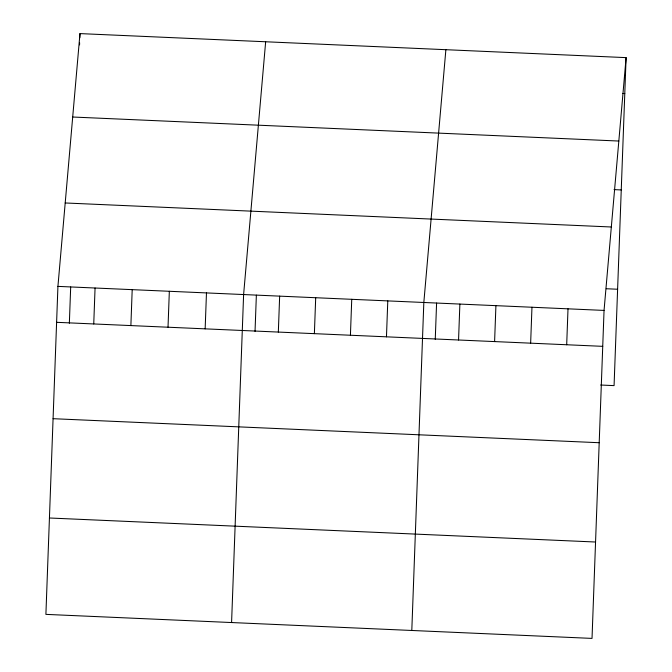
<?xml version="1.0" encoding="UTF-8"?>
<svg xmlns="http://www.w3.org/2000/svg" width="672" height="672" viewBox="0 0 672 672"><rect width="100%" height="100%" fill="white"/><g stroke="black" fill="none" stroke-linecap="round" stroke-linejoin="round"><path stroke-width="1.01" d="M57.926 286.381L45.898 614.376L592.024 638.4L604.052 310.414L626.102 57.624L79.976 33.6L57.926 286.381L604.052 310.414M69.35 323.24L70.686 286.969M79.556 44.89L79.632 42.84M79.825 37.708L79.976 33.6M93.744 323.946L95.063 288.019M130.88 325.584L132.199 289.649M168.017 327.214L169.336 291.287M205.153 328.852L206.472 292.916M231.58 622.541L243.608 294.554L265.658 41.773M255.032 331.414L256.368 295.142M278.334 332.069L279.653 296.142M314.378 333.656L315.697 297.73M350.423 335.244L351.742 299.309M386.467 336.823L387.786 300.896M411.802 630.47L423.83 302.484L445.88 49.703M435.254 339.343L436.59 303.072M458.556 339.998L459.875 304.072M494.6 341.586L495.919 305.651M530.645 343.174L531.964 307.238M566.689 344.753L568.008 308.826M626.102 57.624L614.074 385.619L600.684 385.022M622.726 93.467L624.784 93.559M72.702 117.02L618.828 141.044M614.04 189.622L621.247 189.932M65.201 202.969L611.327 226.993M606.278 288.742L617.61 289.237M56.608 322.316L602.734 346.34M53.08 418.69L599.197 442.722M49.434 517.994L595.56 542.018"/></g></svg>
